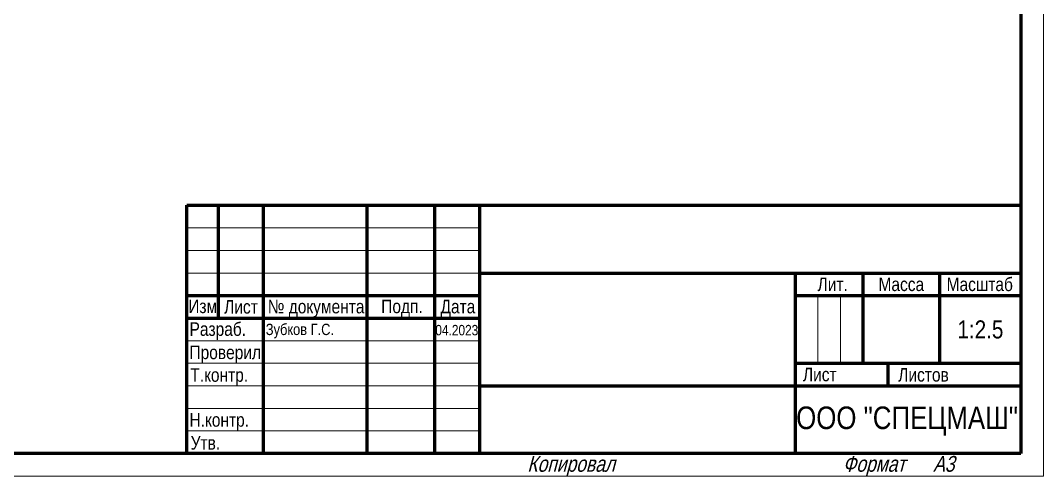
# Model space of a CAD drawing. Header units: millimetres. Extents: x -121 to 299, y -106 to 191.
# Drawn here: x 71.8 to 298.7, y -106.4 to -5.3 of the extents above; entities that cross this region are included whole.
import ezdxf
from ezdxf.enums import TextEntityAlignment as Align

# ---------------------------------------------------------------- set-up
doc = ezdxf.new("R2010")
doc.units = ezdxf.units.MM
doc.linetypes.add('K5LT_BASIC', pattern=[0])
doc.linetypes.add('K5LT_THIN', pattern=[0])
for name, color, linetype in [('BORDER_TEXT', 7, 'Continuous'), ('TEXT', 4, 'Continuous'), ('TEXT_TRANSLATION_EN', 51, 'Continuous'), ('TITLE_TEXT', 7, 'Continuous')]:
    doc.layers.add(name, color=color, linetype=linetype)
doc.styles.add('EUR_STD', font='ARIALN.TTF')
doc.styles.get("Standard").update_dxf_attribs({"font": 'arial.ttf'})

# ---------------------------------------------------------------- blocks, each defined once
blk = doc.blocks.new('Border_A3')
at = {"color": 7, "linetype": 'K5LT_THIN', "lineweight": 18}
for p, q in [((400, 292), (400, -5)), ((210, 50), (275, 50)), ((210, 45), (275, 45)), ((210, 40), (275, 40)), ((349.96, 20), (349.96, 35)), ((354.98, 20), (354.98, 35)), ((210, 25), (275, 25)), ((210, 20), (275, 20)), ((210, 15), (275, 15)), ((210, 10), (275, 10)), ((210, 5), (275, 5)), ((400, -5), (-20, -5))]:
    blk.add_line(p, q, dxfattribs=at)
at = {"color": 7, "linetype": 'K5LT_BASIC', "lineweight": 60}
for p, q in [((395, 287), (395, 0)), ((210, 55), (395, 55)), ((210, 0), (210, 55)), ((217, 30), (217, 55)), ((227, 0), (227, 55)), ((250, 0), (250, 55)), ((265, 0), (265, 55)), ((275, 0), (275, 55)), ((275, 40), (395, 40)), ((345, 0), (345, 40)), ((360, 20), (360, 40)), ((377, 20), (377, 40)), ((210, 35), (275, 35)), ((345, 35), (360, 35)), ((360, 35), (395, 35)), ((210, 30), (275, 30)), ((345, 20), (395, 20)), ((365.57, 15), (365.57, 20)), ((275, 15), (345, 15)), ((345, 15), (395, 15)), ((395, 0), (0, 0))]:
    blk.add_line(p, q, dxfattribs=at)
blk.add_line((345, 40), (275, 40))
at = {"color": 7, "char_height": 2.5, "attachment_point": 1, "style": 'EUR_STD'}
for s, insert in [('\\H3.5;\\W0.965;\\Q15;\\Q15;Копировал', (285.5, -0.55)), ('\\H3.5;\\W0.965;\\Q15;\\Q15;Формат', (355.5, -0.55)), ('\\H3.5;\\W0.965;\\Q15;\\Q15;A3', (375.5, -0.55))]:
    blk.add_mtext(s, dxfattribs=dict(at, insert=insert))
at = {"layer": 'BORDER_TEXT', "color": 7, "style": 'EUR_STD'}
for s, height, p in [('Лит. ', 3, (353.72, 37.5)), ('Масса ', 3, (368.94, 37.5)), ('Масштаб ', 3, (386.33, 37.5)), ('Изм', 3, (213.52, 32.62)), ('№ документа ', 3, (239.15, 32.56)), ('Подп. ', 3, (258.19, 32.6)), ('Дата ', 3, (270.6, 32.56)), ('Лист', 3, (222, 32.5)), ('Разраб. ', 3, (217.34, 27.57)), ('Проверил ', 3, (218.99, 22.41)), ('Т.контр. ', 3, (217.66, 17.4)), ('Лист ', 3, (350.85, 17.5)), ('Листов ', 3, (373.86, 17.44)), ('ООО "СПЕЦМАШ" ', 5, (370.53, 7.91)), ('Н.контр. ', 3, (217.67, 7.44)), ('Утв. ', 3, (214.6, 2.36))]:
    blk.add_text(s, height=height, dxfattribs=at).set_placement(p, align=Align.MIDDLE_CENTER)
for tag, height, p in [('RUTITLE', 4, (335, 47.5)), ('PROJECT_TITLE_2', 4, (313.54, 26.7)), ('PROJECT_TITLE_3', 4, (313.54, 19.47)), ('RUSHEET', 2.5, (363.59, 17.19)), ('RUSHTS', 2.5, (391.73, 17.23)), ('COMPANY', 4, (310, 7.5))]:
    blk.add_attdef(tag, text='', height=height, dxfattribs=at).set_placement(p, align=Align.MIDDLE_CENTER)
blk.add_attdef('PROJECT_TITLE_1', text='', height=4, dxfattribs=at).set_placement((313.31, 35.19), align=Align.TOP_CENTER)
at = {"layer": 'TEXT', "color": 7, "lineweight": 5, "style": 'EUR_STD'}
for tag, p in [('RUDES', (227.5, 27.5)), ('RUCHECK', (227.5, 22.5)), ('RUTCONT', (227.5, 17.5)), ('RUNCONT', (227.5, 7.5)), ('RUPEM', (227.5, 2.5))]:
    blk.add_attdef(tag, text='', height=2.5, dxfattribs=at).set_placement(p, align=Align.MIDDLE_LEFT)
for tag, p in [('RUDESDATA', (269.87, 27.34)), ('RUCHECKDATA', (269.87, 22.35)), ('RUTCONTDATA', (269.87, 17.35)), ('RUNCONTDATA', (269.87, 7.35)), ('RUPEMDATA', (269.87, 2.35))]:
    blk.add_attdef(tag, text='', height=2.3, dxfattribs=at).set_placement(p, align=Align.MIDDLE_CENTER)
at = {"layer": 'TEXT_TRANSLATION_EN', "color": 7, "style": 'EUR_STD'}
blk.add_attdef('SCALE', text='', height=4, dxfattribs=at).set_placement((386, 27.5), align=Align.MIDDLE_CENTER)
at = {"layer": 'TITLE_TEXT', "color": 7, "lineweight": 30}
blk.add_attdef('RUTITLE_TOP', text='', height=4, rotation=180, dxfattribs=at).set_placement((67.76, 279.43), align=Align.MIDDLE_LEFT)

msp = doc.modelspace()

# ---------------------------------------------------------------- block references
ref = msp.add_blockref('Border_A3', (-101.269, -101.269))
ref.add_attrib('RUDES', 'Зубков Г.С.', dxfattribs={"layer": 'TEXT', "color": 7, "lineweight": 5, "height": 2.5, "style": 'EUR_STD'}).set_placement((126.231, -73.769), align=Align.MIDDLE_LEFT)
ref.add_attrib('RUDESDATA', '04.2023', dxfattribs={"layer": 'TEXT', "color": 7, "lineweight": 5, "height": 2.3, "style": 'EUR_STD'}).set_placement((168.605, -73.932), align=Align.MIDDLE_CENTER)
ref.add_attrib('SCALE', '1:2.5', dxfattribs={"layer": 'TEXT_TRANSLATION_EN', "color": 7, "height": 4, "style": 'EUR_STD'}).set_placement((284.731, -73.769), align=Align.MIDDLE_CENTER)

doc.saveas('drawing.dxf')
